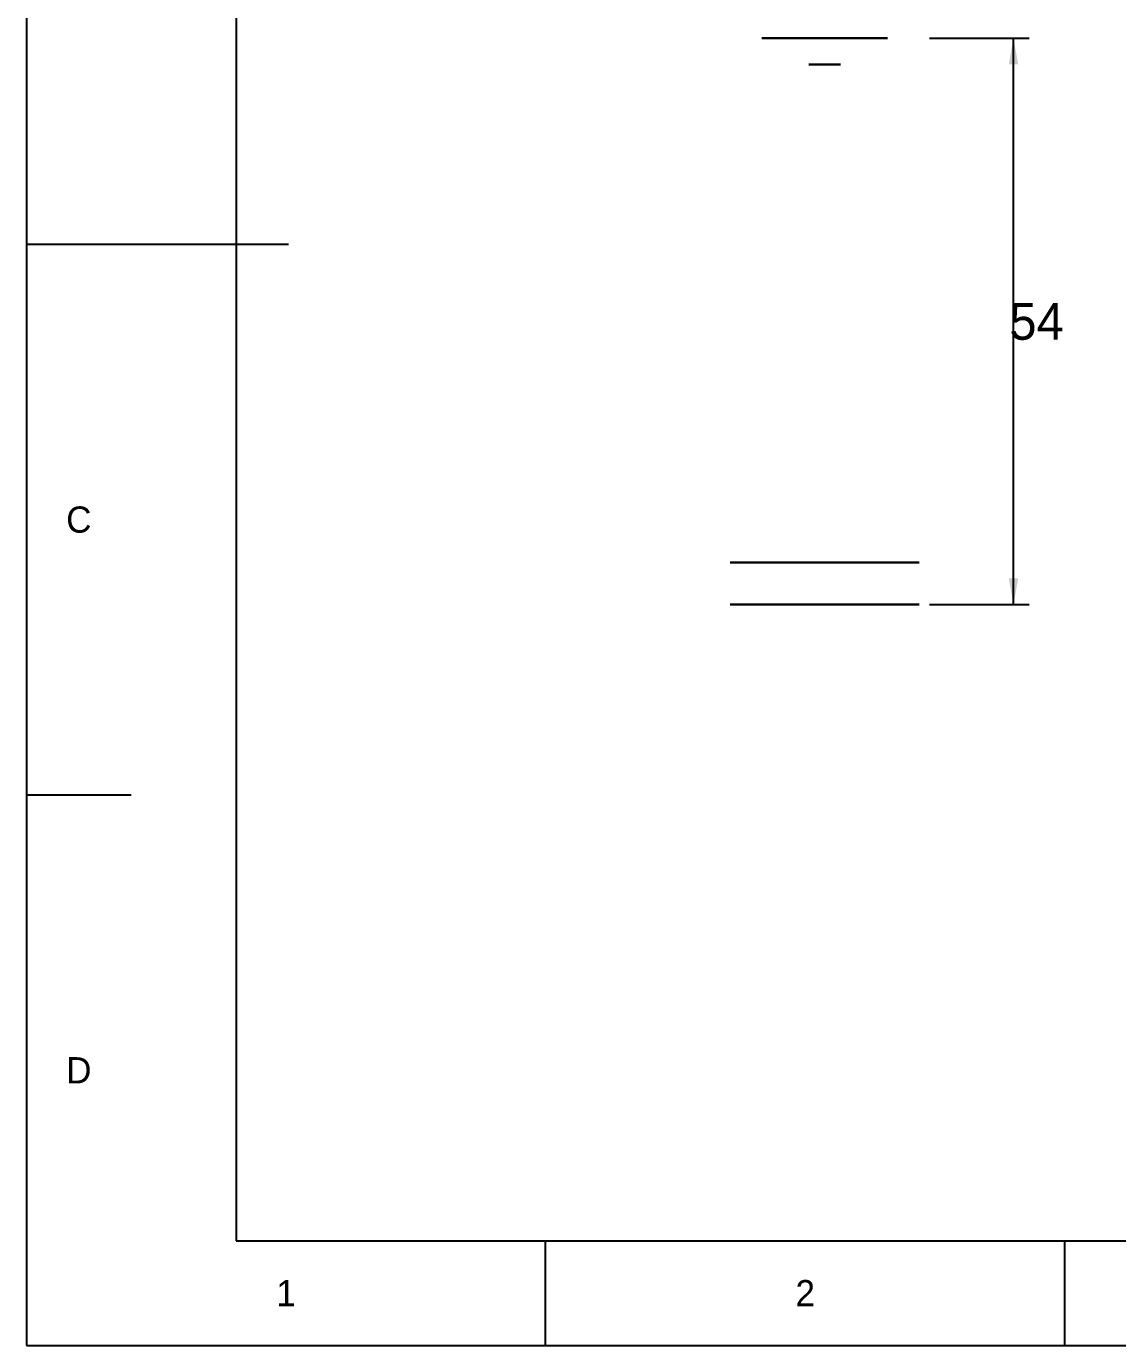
# Model space of a CAD drawing. Extents: x 0 to 297, y 0 to 210.
# Drawn here: x 0 to 104, y 0 to 125.8 of the extents above; entities that cross this region are included whole.
import ezdxf
from ezdxf.enums import TextEntityAlignment as Align

# ---------------------------------------------------------------- set-up
doc = ezdxf.new("R2010")
doc.units = 0
for name, color, linetype in [('COTAS', 7, 'CONTINUOUS'), ('FINA', 7, 'CONTINUOUS'), ('NORMA', 7, 'CONTINUOUS'), ('TEXTO', 7, 'CONTINUOUS'), ('VISIBLE', 7, 'CONTINUOUS')]:
    doc.layers.add(name, color=color, linetype=linetype)

msp = doc.modelspace()

# ---------------------------------------------------------------- linework, layer by layer
at = {"layer": 'COTAS'}
for p, q in [((86.1048, 124.6431), (95.6048, 124.6431)), ((94.1048, 70.6431), (94.1048, 124.6431)), ((86.1048, 70.6431), (95.6048, 70.6431))]:
    msp.add_line(p, q, dxfattribs=at)
for points in [[(94.1048, 124.6431), (94.5548, 122.1431), (93.6548, 122.1431)], [(94.1048, 70.6431), (94.5548, 73.1431), (93.6548, 73.1431)]]:
    msp.add_solid(points, dxfattribs=at)
at = {"layer": 'FINA'}
for p, q in [((0, 210), (0, 0)), ((0, 105), (10, 105)), ((0, 52.5), (10, 52.5)), ((49.5, 0), (49.5, 10)), ((99, 0), (99, 10)), ((0, 0), (297, 0))]:
    msp.add_line(p, q, dxfattribs=at)
at = {"layer": 'NORMA'}
for p, q in [((20, 200), (20, 10)), ((0, 105), (25, 105)), ((20, 10), (287, 10))]:
    msp.add_line(p, q, dxfattribs=at)
at = {"layer": 'VISIBLE'}
for p, q in [((70.1048, 124.6431), (70.1269, 124.6431)), ((70.1341, 124.6431), (70.1048, 124.6431)), ((70.1269, 124.6431), (70.1561, 124.6431)), ((70.1561, 124.6431), (70.1341, 124.6431)), ((70.1561, 124.6431), (70.222, 124.6431)), ((70.2434, 124.6431), (70.1561, 124.6431)), ((70.222, 124.6431), (70.3093, 124.6431)), ((70.3093, 124.6431), (70.2434, 124.6431)), ((70.3093, 124.6431), (70.4178, 124.6431)), ((70.4178, 124.6431), (70.3093, 124.6431)), ((70.4178, 124.6431), (70.5615, 124.6431)), ((70.5615, 124.6431), (70.4178, 124.6431)), ((70.5615, 124.6431), (70.7109, 124.6431)), ((70.9087, 124.6431), (70.5615, 124.6431)), ((70.7109, 124.6431), (70.9087, 124.6431)), ((70.9087, 124.6431), (71.0963, 124.6431)), ((71.3447, 124.6431), (70.9087, 124.6431)), ((71.0963, 124.6431), (71.3447, 124.6431)), ((71.3447, 124.6431), (71.5674, 124.6431)), ((71.8622, 124.6431), (71.3447, 124.6431)), ((71.5674, 124.6431), (71.8622, 124.6431)), ((71.8622, 124.6431), (72.1161, 124.6431)), ((72.4522, 124.6431), (71.8622, 124.6431)), ((72.1161, 124.6431), (72.4522, 124.6431)), ((72.4522, 124.6431), (72.7331, 124.6431)), ((73.1048, 124.6431), (72.4522, 124.6431)), ((72.7331, 124.6431), (73.1048, 124.6431)), ((73.1048, 124.6431), (73.4077, 124.6431)), ((73.8087, 124.6431), (73.1048, 124.6431)), ((73.4077, 124.6431), (73.8087, 124.6431)), ((73.8087, 124.6431), (74.1285, 124.6431)), ((74.5519, 124.6431), (73.8087, 124.6431)), ((74.1285, 124.6431), (74.5519, 124.6431)), ((74.5519, 124.6431), (74.8832, 124.6431)), ((75.3217, 124.6431), (74.5519, 124.6431)), ((74.6048, 124.6431), (74.6176, 124.6431)), ((74.6176, 124.6431), (74.6048, 124.6431)), ((74.6171, 124.6431), (74.6048, 124.6431)), ((74.6048, 124.6431), (74.6053, 124.6431)), ((74.6053, 124.6431), (74.6176, 124.6431)), ((74.6176, 124.6431), (74.6171, 124.6431)), ((74.6176, 124.6431), (74.6559, 124.6431)), ((74.6559, 124.6431), (74.6176, 124.6431)), ((74.6544, 124.6431), (74.6176, 124.6431)), ((74.6176, 124.6431), (74.6192, 124.6431)), ((74.6192, 124.6431), (74.6559, 124.6431)), ((74.6559, 124.6431), (74.6544, 124.6431)), ((74.6559, 124.6431), (74.719, 124.6431)), ((74.719, 124.6431), (74.6559, 124.6431)), ((74.7164, 124.6431), (74.6559, 124.6431)), ((74.6559, 124.6431), (74.6585, 124.6431)), ((74.6585, 124.6431), (74.719, 124.6431)), ((74.719, 124.6431), (74.7164, 124.6431)), ((74.719, 124.6431), (74.8058, 124.6431)), ((74.8058, 124.6431), (74.719, 124.6431)), ((74.8022, 124.6431), (74.719, 124.6431)), ((74.719, 124.6431), (74.7225, 124.6431)), ((74.7225, 124.6431), (74.8058, 124.6431)), ((74.8058, 124.6431), (74.8022, 124.6431)), ((74.8058, 124.6431), (74.9148, 124.6431)), ((74.9148, 124.6431), (74.8058, 124.6431)), ((74.9103, 124.6431), (74.8058, 124.6431)), ((74.8058, 124.6431), (74.8102, 124.6431)), ((74.8102, 124.6431), (74.9148, 124.6431)), ((74.8832, 124.6431), (75.3217, 124.6431)), ((74.9148, 124.6431), (74.9103, 124.6431)), ((74.9148, 124.6431), (75.0442, 124.6431)), ((75.0442, 124.6431), (74.9148, 124.6431)), ((75.0389, 124.6431), (74.9148, 124.6431)), ((74.9148, 124.6431), (74.9201, 124.6431)), ((74.9201, 124.6431), (75.0442, 124.6431)), ((75.0442, 124.6431), (75.0389, 124.6431)), ((75.0442, 124.6431), (75.1917, 124.6431)), ((75.1917, 124.6431), (75.0442, 124.6431)), ((75.1856, 124.6431), (75.0442, 124.6431)), ((75.0442, 124.6431), (75.0502, 124.6431)), ((75.0502, 124.6431), (75.1917, 124.6431)), ((75.1917, 124.6431), (75.1856, 124.6431)), ((75.1917, 124.6431), (75.3548, 124.6431)), ((75.3548, 124.6431), (75.1917, 124.6431)), ((75.3482, 124.6431), (75.1917, 124.6431)), ((75.1917, 124.6431), (75.1983, 124.6431)), ((75.1983, 124.6431), (75.3548, 124.6431)), ((75.3217, 124.6431), (75.6587, 124.6431)), ((76.1048, 124.6431), (75.3217, 124.6431)), ((75.3548, 124.6431), (75.3482, 124.6431)), ((75.3548, 124.6431), (75.5308, 124.6431)), ((75.5308, 124.6431), (75.3548, 124.6431)), ((75.5236, 124.6431), (75.3548, 124.6431)), ((75.3548, 124.6431), (75.362, 124.6431)), ((75.362, 124.6431), (75.5308, 124.6431)), ((75.5308, 124.6431), (75.5236, 124.6431)), ((75.5308, 124.6431), (75.7166, 124.6431)), ((75.7166, 124.6431), (75.5308, 124.6431)), ((75.709, 124.6431), (75.5308, 124.6431)), ((75.5308, 124.6431), (75.5384, 124.6431)), ((75.5384, 124.6431), (75.7166, 124.6431)), ((75.6587, 124.6431), (76.1048, 124.6431)), ((75.7166, 124.6431), (75.709, 124.6431)), ((75.7166, 124.6431), (75.909, 124.6431)), ((75.909, 124.6431), (75.7166, 124.6431)), ((75.9012, 124.6431), (75.7166, 124.6431)), ((75.7166, 124.6431), (75.7244, 124.6431)), ((75.7244, 124.6431), (75.909, 124.6431)), ((75.909, 124.6431), (75.9012, 124.6431)), ((76.1048, 124.6431), (75.9056, 124.6431)), ((75.909, 124.6431), (76.1048, 124.6431)), ((76.1048, 124.6431), (75.909, 124.6431)), ((76.0968, 124.6431), (75.909, 124.6431)), ((75.909, 124.6431), (75.917, 124.6431)), ((75.917, 124.6431), (76.1048, 124.6431)), ((76.1048, 124.6431), (76.0968, 124.6431)), ((76.888, 124.6431), (76.1048, 124.6431)), ((76.1048, 124.6431), (76.4419, 124.6431)), ((76.3006, 124.6431), (76.1048, 124.6431)), ((76.1048, 124.6431), (76.3006, 124.6431)), ((76.1048, 124.6431), (76.1128, 124.6431)), ((76.2926, 124.6431), (76.1048, 124.6431)), ((76.1128, 124.6431), (76.3006, 124.6431)), ((76.3006, 124.6431), (76.2926, 124.6431)), ((76.493, 124.6431), (76.3006, 124.6431)), ((76.3006, 124.6431), (76.493, 124.6431)), ((76.3006, 124.6431), (76.3085, 124.6431)), ((76.4852, 124.6431), (76.3006, 124.6431)), ((76.3085, 124.6431), (76.493, 124.6431)), ((76.4419, 124.6431), (76.888, 124.6431)), ((76.493, 124.6431), (76.4852, 124.6431)), ((76.6788, 124.6431), (76.493, 124.6431)), ((76.493, 124.6431), (76.6788, 124.6431)), ((76.493, 124.6431), (76.5006, 124.6431)), ((76.6713, 124.6431), (76.493, 124.6431)), ((76.5006, 124.6431), (76.6788, 124.6431)), ((76.6788, 124.6431), (76.6713, 124.6431)), ((76.8548, 124.6431), (76.6788, 124.6431)), ((76.6788, 124.6431), (76.8548, 124.6431)), ((76.6788, 124.6431), (76.686, 124.6431)), ((76.8476, 124.6431), (76.6788, 124.6431)), ((76.686, 124.6431), (76.8548, 124.6431)), ((76.8548, 124.6431), (76.8476, 124.6431)), ((77.018, 124.6431), (76.8548, 124.6431)), ((76.8548, 124.6431), (77.018, 124.6431)), ((76.8548, 124.6431), (76.8615, 124.6431)), ((77.0113, 124.6431), (76.8548, 124.6431)), ((76.8615, 124.6431), (77.018, 124.6431)), ((77.6577, 124.6431), (76.888, 124.6431)), ((76.888, 124.6431), (77.2192, 124.6431)), ((77.018, 124.6431), (77.0113, 124.6431)), ((77.1655, 124.6431), (77.018, 124.6431)), ((77.018, 124.6431), (77.1655, 124.6431)), ((77.018, 124.6431), (77.024, 124.6431)), ((77.1595, 124.6431), (77.018, 124.6431)), ((77.024, 124.6431), (77.1655, 124.6431)), ((77.1655, 124.6431), (77.1595, 124.6431)), ((77.2948, 124.6431), (77.1655, 124.6431)), ((77.1655, 124.6431), (77.2948, 124.6431)), ((77.1655, 124.6431), (77.1708, 124.6431)), ((77.2896, 124.6431), (77.1655, 124.6431)), ((77.1708, 124.6431), (77.2948, 124.6431)), ((77.2192, 124.6431), (77.6577, 124.6431)), ((77.2948, 124.6431), (77.2896, 124.6431)), ((77.4039, 124.6431), (77.2948, 124.6431)), ((77.2948, 124.6431), (77.4039, 124.6431)), ((77.2948, 124.6431), (77.2993, 124.6431)), ((77.3994, 124.6431), (77.2948, 124.6431)), ((77.2993, 124.6431), (77.4039, 124.6431)), ((77.4039, 124.6431), (77.3994, 124.6431)), ((77.4906, 124.6431), (77.4039, 124.6431)), ((77.4039, 124.6431), (77.4906, 124.6431)), ((77.4039, 124.6431), (77.4074, 124.6431)), ((77.4871, 124.6431), (77.4039, 124.6431)), ((77.4074, 124.6431), (77.4906, 124.6431)), ((77.4906, 124.6431), (77.4871, 124.6431)), ((77.5537, 124.6431), (77.4906, 124.6431)), ((77.4906, 124.6431), (77.5537, 124.6431)), ((77.4906, 124.6431), (77.4932, 124.6431)), ((77.5511, 124.6431), (77.4906, 124.6431)), ((77.4932, 124.6431), (77.5537, 124.6431)), ((77.5537, 124.6431), (77.5511, 124.6431)), ((77.592, 124.6431), (77.5537, 124.6431)), ((77.5537, 124.6431), (77.592, 124.6431)), ((77.5537, 124.6431), (77.5553, 124.6431)), ((77.5904, 124.6431), (77.5537, 124.6431)), ((77.5553, 124.6431), (77.592, 124.6431)), ((77.592, 124.6431), (77.5904, 124.6431)), ((77.6048, 124.6431), (77.592, 124.6431)), ((77.592, 124.6431), (77.6048, 124.6431)), ((77.592, 124.6431), (77.5925, 124.6431)), ((77.6043, 124.6431), (77.592, 124.6431)), ((77.5925, 124.6431), (77.6048, 124.6431)), ((77.6048, 124.6431), (77.6043, 124.6431)), ((78.4009, 124.6431), (77.6577, 124.6431)), ((77.6577, 124.6431), (77.9776, 124.6431)), ((77.9776, 124.6431), (78.4009, 124.6431)), ((79.1048, 124.6431), (78.4009, 124.6431)), ((78.4009, 124.6431), (78.7038, 124.6431)), ((78.7038, 124.6431), (79.1048, 124.6431)), ((79.7574, 124.6431), (79.1048, 124.6431)), ((79.1048, 124.6431), (79.3856, 124.6431)), ((79.3856, 124.6431), (79.7574, 124.6431)), ((80.3475, 124.6431), (79.7574, 124.6431)), ((79.7574, 124.6431), (80.0113, 124.6431)), ((80.0113, 124.6431), (80.3475, 124.6431)), ((80.8649, 124.6431), (80.3475, 124.6431)), ((80.3475, 124.6431), (80.5702, 124.6431)), ((80.5702, 124.6431), (80.8649, 124.6431)), ((81.301, 124.6431), (80.8649, 124.6431)), ((80.8649, 124.6431), (81.0526, 124.6431)), ((81.0526, 124.6431), (81.301, 124.6431)), ((81.6481, 124.6431), (81.301, 124.6431)), ((81.301, 124.6431), (81.4504, 124.6431)), ((81.4504, 124.6431), (81.6481, 124.6431)), ((81.9004, 124.6431), (81.6481, 124.6431)), ((81.6481, 124.6431), (81.7567, 124.6431)), ((81.7567, 124.6431), (81.9004, 124.6431)), ((81.9876, 124.6431), (81.9004, 124.6431)), ((81.9004, 124.6431), (81.9663, 124.6431)), ((81.9663, 124.6431), (82.0535, 124.6431)), ((82.0535, 124.6431), (81.9876, 124.6431)), ((82.0827, 124.6431), (82.0535, 124.6431)), ((82.0535, 124.6431), (82.0756, 124.6431)), ((82.0756, 124.6431), (82.1048, 124.6431)), ((82.1048, 124.6431), (82.0827, 124.6431)), ((74.6048, 122.1431), (74.6176, 122.1431)), ((74.6176, 122.1431), (74.6048, 122.1431)), ((74.6176, 122.1431), (74.6559, 122.1431)), ((74.6559, 122.1431), (74.6176, 122.1431)), ((74.6559, 122.1431), (74.719, 122.1431)), ((74.719, 122.1431), (74.6559, 122.1431)), ((74.719, 122.1431), (74.8058, 122.1431)), ((74.8058, 122.1431), (74.719, 122.1431)), ((74.8058, 122.1431), (74.9148, 122.1431)), ((74.9148, 122.1431), (74.8058, 122.1431)), ((74.9148, 122.1431), (75.0442, 122.1431)), ((75.0442, 122.1431), (74.9148, 122.1431)), ((75.0442, 122.1431), (75.1917, 122.1431)), ((75.1917, 122.1431), (75.0442, 122.1431)), ((75.1917, 122.1431), (75.3548, 122.1431)), ((75.3548, 122.1431), (75.1917, 122.1431)), ((75.3548, 122.1431), (75.5308, 122.1431)), ((75.5308, 122.1431), (75.3548, 122.1431)), ((75.5308, 122.1431), (75.7166, 122.1431)), ((75.7166, 122.1431), (75.5308, 122.1431)), ((75.7166, 122.1431), (75.909, 122.1431)), ((75.909, 122.1431), (75.7166, 122.1431)), ((75.909, 122.1431), (76.1048, 122.1431)), ((76.1048, 122.1431), (75.909, 122.1431)), ((76.3006, 122.1431), (76.1048, 122.1431)), ((76.1048, 122.1431), (76.3006, 122.1431)), ((76.493, 122.1431), (76.3006, 122.1431)), ((76.3006, 122.1431), (76.493, 122.1431)), ((76.6788, 122.1431), (76.493, 122.1431)), ((76.493, 122.1431), (76.6788, 122.1431)), ((76.8548, 122.1431), (76.6788, 122.1431)), ((76.6788, 122.1431), (76.8548, 122.1431)), ((77.018, 122.1431), (76.8548, 122.1431)), ((76.8548, 122.1431), (77.018, 122.1431)), ((77.1655, 122.1431), (77.018, 122.1431)), ((77.018, 122.1431), (77.1655, 122.1431)), ((77.2948, 122.1431), (77.1655, 122.1431)), ((77.1655, 122.1431), (77.2948, 122.1431)), ((77.4039, 122.1431), (77.2948, 122.1431)), ((77.2948, 122.1431), (77.4039, 122.1431)), ((77.4906, 122.1431), (77.4039, 122.1431)), ((77.4039, 122.1431), (77.4906, 122.1431)), ((77.5537, 122.1431), (77.4906, 122.1431)), ((77.4906, 122.1431), (77.5537, 122.1431)), ((77.592, 122.1431), (77.5537, 122.1431)), ((77.5537, 122.1431), (77.592, 122.1431)), ((77.6048, 122.1431), (77.592, 122.1431)), ((77.592, 122.1431), (77.6048, 122.1431)), ((67.1048, 74.6431), (67.1097, 74.6431)), ((67.1219, 74.6431), (67.1048, 74.6431)), ((67.1097, 74.6431), (67.1647, 74.6431)), ((67.1769, 74.6431), (67.1219, 74.6431)), ((67.1647, 74.6431), (67.1818, 74.6431)), ((67.1818, 74.6431), (67.1769, 74.6431)), ((67.1818, 74.6431), (67.1964, 74.6431)), ((67.2328, 74.6431), (67.1818, 74.6431)), ((67.1964, 74.6431), (67.3605, 74.6431)), ((67.3605, 74.6431), (67.2328, 74.6431)), ((67.3605, 74.6431), (67.4115, 74.6431)), ((67.3968, 74.6431), (67.3605, 74.6431)), ((67.4115, 74.6431), (67.3968, 74.6431)), ((67.4115, 74.6431), (67.4356, 74.6431)), ((67.7658, 74.6431), (67.4115, 74.6431)), ((67.4356, 74.6431), (67.7059, 74.6431)), ((67.7059, 74.6431), (67.7899, 74.6431)), ((67.7899, 74.6431), (67.7658, 74.6431)), ((67.7899, 74.6431), (67.8231, 74.6431)), ((68.2774, 74.6431), (67.7899, 74.6431)), ((67.8231, 74.6431), (68.195, 74.6431)), ((68.195, 74.6431), (68.3106, 74.6431)), ((68.3106, 74.6431), (68.2774, 74.6431)), ((68.3106, 74.6431), (68.3523, 74.6431)), ((68.923, 74.6431), (68.3106, 74.6431)), ((68.3523, 74.6431), (68.8195, 74.6431)), ((68.8195, 74.6431), (68.9646, 74.6431)), ((68.9646, 74.6431), (68.923, 74.6431)), ((68.9646, 74.6431), (69.0141, 74.6431)), ((69.6914, 74.6431), (68.9646, 74.6431)), ((69.0141, 74.6431), (69.5686, 74.6431)), ((69.5686, 74.6431), (69.7409, 74.6431)), ((69.7409, 74.6431), (69.6914, 74.6431)), ((69.7409, 74.6431), (69.7973, 74.6431)), ((69.7973, 74.6431), (69.7409, 74.6431)), ((70.626, 74.6431), (69.7973, 74.6431)), ((69.7973, 74.6431), (70.4295, 74.6431)), ((70.1269, 74.6431), (70.1048, 74.6431)), ((70.1048, 74.6431), (70.1086, 74.6431)), ((70.1341, 74.6431), (70.1048, 74.6431)), ((70.1086, 74.6431), (70.1341, 74.6431)), ((70.1523, 74.6431), (70.1269, 74.6431)), ((70.1269, 74.6431), (70.1561, 74.6431)), ((70.1341, 74.6431), (70.1561, 74.6431)), ((70.1561, 74.6431), (70.1523, 74.6431)), ((70.222, 74.6431), (70.1561, 74.6431)), ((70.1561, 74.6431), (70.1675, 74.6431)), ((70.2434, 74.6431), (70.1561, 74.6431)), ((70.1675, 74.6431), (70.2434, 74.6431)), ((70.2979, 74.6431), (70.222, 74.6431)), ((70.222, 74.6431), (70.3093, 74.6431)), ((70.2434, 74.6431), (70.3093, 74.6431)), ((70.3093, 74.6431), (70.2979, 74.6431)), ((70.4178, 74.6431), (70.3093, 74.6431)), ((70.3093, 74.6431), (70.3279, 74.6431)), ((70.4178, 74.6431), (70.3093, 74.6431)), ((70.3279, 74.6431), (70.4178, 74.6431)), ((70.5429, 74.6431), (70.4178, 74.6431)), ((70.4178, 74.6431), (70.5615, 74.6431)), ((70.4178, 74.6431), (70.5615, 74.6431)), ((70.4295, 74.6431), (70.626, 74.6431)), ((70.5615, 74.6431), (70.5429, 74.6431)), ((70.7109, 74.6431), (70.5615, 74.6431)), ((70.5615, 74.6431), (70.5873, 74.6431)), ((70.9087, 74.6431), (70.5615, 74.6431)), ((70.5873, 74.6431), (70.9087, 74.6431)), ((71.6048, 74.6431), (70.626, 74.6431)), ((70.626, 74.6431), (70.6883, 74.6431)), ((70.6883, 74.6431), (71.3876, 74.6431)), ((70.883, 74.6431), (70.7109, 74.6431)), ((70.7109, 74.6431), (70.9087, 74.6431)), ((70.9087, 74.6431), (70.883, 74.6431)), ((71.0963, 74.6431), (70.9087, 74.6431)), ((70.9087, 74.6431), (70.941, 74.6431)), ((71.3447, 74.6431), (70.9087, 74.6431)), ((70.941, 74.6431), (71.3447, 74.6431)), ((71.3124, 74.6431), (71.0963, 74.6431)), ((71.0963, 74.6431), (71.3447, 74.6431)), ((71.3447, 74.6431), (71.3124, 74.6431)), ((71.5674, 74.6431), (71.3447, 74.6431)), ((71.3447, 74.6431), (71.383, 74.6431)), ((71.8622, 74.6431), (71.3447, 74.6431)), ((71.383, 74.6431), (71.8622, 74.6431)), ((71.3876, 74.6431), (71.6048, 74.6431)), ((71.8238, 74.6431), (71.5674, 74.6431)), ((71.5674, 74.6431), (71.8622, 74.6431)), ((72.6607, 74.6431), (71.6048, 74.6431)), ((71.6048, 74.6431), (71.6721, 74.6431)), ((71.6721, 74.6431), (72.4263, 74.6431)), ((71.8622, 74.6431), (71.8238, 74.6431)), ((72.1161, 74.6431), (71.8622, 74.6431)), ((71.8622, 74.6431), (71.9059, 74.6431)), ((72.4522, 74.6431), (71.8622, 74.6431)), ((71.9059, 74.6431), (72.4522, 74.6431)), ((72.4085, 74.6431), (72.1161, 74.6431)), ((72.1161, 74.6431), (72.4522, 74.6431)), ((72.4522, 74.6431), (72.4085, 74.6431)), ((72.4263, 74.6431), (72.6607, 74.6431)), ((72.7331, 74.6431), (72.4522, 74.6431)), ((72.4522, 74.6431), (72.5006, 74.6431)), ((73.1048, 74.6431), (72.4522, 74.6431)), ((72.5006, 74.6431), (73.1048, 74.6431)), ((73.7754, 74.6431), (72.6607, 74.6431)), ((72.6607, 74.6431), (72.7317, 74.6431)), ((72.7317, 74.6431), (73.528, 74.6431)), ((73.0565, 74.6431), (72.7331, 74.6431)), ((72.7331, 74.6431), (73.1048, 74.6431)), ((73.1048, 74.6431), (73.0565, 74.6431)), ((73.4077, 74.6431), (73.1048, 74.6431)), ((73.1048, 74.6431), (73.157, 74.6431)), ((73.8087, 74.6431), (73.1048, 74.6431)), ((73.157, 74.6431), (73.8087, 74.6431)), ((73.7566, 74.6431), (73.4077, 74.6431)), ((73.4077, 74.6431), (73.8087, 74.6431)), ((73.528, 74.6431), (73.7754, 74.6431)), ((73.8087, 74.6431), (73.7566, 74.6431)), ((74.9301, 74.6431), (73.7754, 74.6431)), ((73.7754, 74.6431), (73.849, 74.6431)), ((74.1285, 74.6431), (73.8087, 74.6431)), ((73.8087, 74.6431), (73.8638, 74.6431)), ((74.5519, 74.6431), (73.8087, 74.6431)), ((73.849, 74.6431), (74.6738, 74.6431)), ((73.8638, 74.6431), (74.5519, 74.6431)), ((74.4969, 74.6431), (74.1285, 74.6431)), ((74.1285, 74.6431), (74.5519, 74.6431)), ((74.5519, 74.6431), (74.4969, 74.6431)), ((74.8832, 74.6431), (74.5519, 74.6431)), ((74.5519, 74.6431), (74.6089, 74.6431)), ((75.3217, 74.6431), (74.5519, 74.6431)), ((74.6089, 74.6431), (75.3217, 74.6431)), ((74.6738, 74.6431), (74.9301, 74.6431)), ((75.2646, 74.6431), (74.8832, 74.6431)), ((74.8832, 74.6431), (75.3217, 74.6431)), ((76.1048, 74.6431), (74.9301, 74.6431)), ((74.9301, 74.6431), (75.0049, 74.6431)), ((75.0049, 74.6431), (75.8441, 74.6431)), ((75.3217, 74.6431), (75.2646, 74.6431)), ((75.6587, 74.6431), (75.3217, 74.6431)), ((75.3217, 74.6431), (75.3797, 74.6431)), ((76.1048, 74.6431), (75.3217, 74.6431)), ((75.3797, 74.6431), (76.1048, 74.6431)), ((76.0468, 74.6431), (75.6587, 74.6431)), ((75.6587, 74.6431), (76.1048, 74.6431)), ((75.8441, 74.6431), (76.1048, 74.6431)), ((76.1048, 74.6431), (76.0468, 74.6431)), ((76.1048, 74.6431), (76.1628, 74.6431)), ((77.2796, 74.6431), (76.1048, 74.6431)), ((76.888, 74.6431), (76.1048, 74.6431)), ((76.1048, 74.6431), (76.1797, 74.6431)), ((76.4419, 74.6431), (76.1048, 74.6431)), ((76.1628, 74.6431), (76.888, 74.6431)), ((76.1797, 74.6431), (77.0188, 74.6431)), ((76.83, 74.6431), (76.4419, 74.6431)), ((76.4419, 74.6431), (76.888, 74.6431)), ((76.888, 74.6431), (76.83, 74.6431)), ((76.888, 74.6431), (76.945, 74.6431)), ((77.6577, 74.6431), (76.888, 74.6431)), ((77.2192, 74.6431), (76.888, 74.6431)), ((76.945, 74.6431), (77.6577, 74.6431)), ((77.0188, 74.6431), (77.2796, 74.6431)), ((77.6007, 74.6431), (77.2192, 74.6431)), ((77.2192, 74.6431), (77.6577, 74.6431)), ((78.4342, 74.6431), (77.2796, 74.6431)), ((77.2796, 74.6431), (77.3531, 74.6431)), ((77.3531, 74.6431), (78.178, 74.6431)), ((77.6577, 74.6431), (77.6007, 74.6431)), ((77.6577, 74.6431), (77.7128, 74.6431)), ((78.4009, 74.6431), (77.6577, 74.6431)), ((77.9776, 74.6431), (77.6577, 74.6431)), ((77.7128, 74.6431), (78.4009, 74.6431)), ((78.3459, 74.6431), (77.9776, 74.6431)), ((77.9776, 74.6431), (78.4009, 74.6431)), ((78.178, 74.6431), (78.4342, 74.6431)), ((78.4009, 74.6431), (78.3459, 74.6431)), ((78.4009, 74.6431), (78.4531, 74.6431)), ((79.1048, 74.6431), (78.4009, 74.6431)), ((78.7038, 74.6431), (78.4009, 74.6431)), ((79.549, 74.6431), (78.4342, 74.6431)), ((78.4342, 74.6431), (78.5052, 74.6431)), ((78.4531, 74.6431), (79.1048, 74.6431)), ((78.5052, 74.6431), (79.3016, 74.6431)), ((79.0527, 74.6431), (78.7038, 74.6431)), ((78.7038, 74.6431), (79.1048, 74.6431)), ((79.1048, 74.6431), (79.0527, 74.6431)), ((79.1048, 74.6431), (79.1532, 74.6431)), ((79.7574, 74.6431), (79.1048, 74.6431)), ((79.3856, 74.6431), (79.1048, 74.6431)), ((79.1532, 74.6431), (79.7574, 74.6431)), ((79.3016, 74.6431), (79.549, 74.6431)), ((79.709, 74.6431), (79.3856, 74.6431)), ((79.3856, 74.6431), (79.7574, 74.6431)), ((80.6048, 74.6431), (79.549, 74.6431)), ((79.549, 74.6431), (79.6162, 74.6431)), ((79.6162, 74.6431), (80.3705, 74.6431)), ((79.7574, 74.6431), (79.709, 74.6431)), ((79.7574, 74.6431), (79.8011, 74.6431)), ((80.3475, 74.6431), (79.7574, 74.6431)), ((80.0113, 74.6431), (79.7574, 74.6431)), ((79.8011, 74.6431), (80.3475, 74.6431)), ((80.3037, 74.6431), (80.0113, 74.6431)), ((80.0113, 74.6431), (80.3475, 74.6431)), ((80.3475, 74.6431), (80.3037, 74.6431)), ((80.3475, 74.6431), (80.3858, 74.6431)), ((80.8649, 74.6431), (80.3475, 74.6431)), ((80.5702, 74.6431), (80.3475, 74.6431)), ((80.3705, 74.6431), (80.6048, 74.6431)), ((80.3858, 74.6431), (80.8649, 74.6431)), ((80.8266, 74.6431), (80.5702, 74.6431)), ((80.5702, 74.6431), (80.8649, 74.6431)), ((81.5837, 74.6431), (80.6048, 74.6431)), ((80.6048, 74.6431), (80.6672, 74.6431)), ((80.6672, 74.6431), (81.3664, 74.6431)), ((80.8649, 74.6431), (80.8266, 74.6431)), ((80.8649, 74.6431), (80.8972, 74.6431)), ((81.301, 74.6431), (80.8649, 74.6431)), ((81.0526, 74.6431), (80.8649, 74.6431)), ((80.8972, 74.6431), (81.301, 74.6431)), ((81.2687, 74.6431), (81.0526, 74.6431)), ((81.0526, 74.6431), (81.301, 74.6431)), ((81.301, 74.6431), (81.2687, 74.6431)), ((81.301, 74.6431), (81.3267, 74.6431)), ((81.6481, 74.6431), (81.301, 74.6431)), ((81.4504, 74.6431), (81.301, 74.6431)), ((81.3267, 74.6431), (81.6481, 74.6431)), ((81.3664, 74.6431), (81.5837, 74.6431)), ((81.6224, 74.6431), (81.4504, 74.6431)), ((81.4504, 74.6431), (81.6481, 74.6431)), ((82.4688, 74.6431), (81.5837, 74.6431)), ((81.5837, 74.6431), (81.6401, 74.6431)), ((81.6481, 74.6431), (81.6224, 74.6431)), ((81.6401, 74.6431), (82.2724, 74.6431)), ((81.6481, 74.6431), (81.6668, 74.6431)), ((81.9004, 74.6431), (81.6481, 74.6431)), ((81.7567, 74.6431), (81.6481, 74.6431)), ((81.6668, 74.6431), (81.9004, 74.6431)), ((81.8817, 74.6431), (81.7567, 74.6431)), ((81.7567, 74.6431), (81.9004, 74.6431)), ((81.9004, 74.6431), (81.8817, 74.6431)), ((81.9004, 74.6431), (81.9117, 74.6431)), ((81.9876, 74.6431), (81.9004, 74.6431)), ((81.9663, 74.6431), (81.9004, 74.6431)), ((81.9117, 74.6431), (81.9876, 74.6431)), ((82.0421, 74.6431), (81.9663, 74.6431)), ((81.9663, 74.6431), (82.0535, 74.6431)), ((81.9876, 74.6431), (82.0535, 74.6431)), ((82.0535, 74.6431), (82.0421, 74.6431)), ((82.0535, 74.6431), (82.0573, 74.6431)), ((82.0827, 74.6431), (82.0535, 74.6431)), ((82.0756, 74.6431), (82.0535, 74.6431)), ((82.0573, 74.6431), (82.0827, 74.6431)), ((82.101, 74.6431), (82.0756, 74.6431)), ((82.0756, 74.6431), (82.1048, 74.6431)), ((82.0827, 74.6431), (82.1048, 74.6431)), ((82.1048, 74.6431), (82.101, 74.6431)), ((82.2724, 74.6431), (82.4688, 74.6431)), ((83.1955, 74.6431), (82.4688, 74.6431)), ((82.4688, 74.6431), (82.5182, 74.6431)), ((82.5182, 74.6431), (83.0727, 74.6431)), ((83.0727, 74.6431), (83.245, 74.6431)), ((83.245, 74.6431), (83.1955, 74.6431)), ((83.8574, 74.6431), (83.245, 74.6431)), ((83.245, 74.6431), (83.2867, 74.6431)), ((83.2867, 74.6431), (83.7539, 74.6431)), ((83.7539, 74.6431), (83.899, 74.6431)), ((83.899, 74.6431), (83.8574, 74.6431)), ((84.3866, 74.6431), (83.899, 74.6431)), ((83.899, 74.6431), (83.9322, 74.6431)), ((83.9322, 74.6431), (84.3042, 74.6431)), ((84.3042, 74.6431), (84.4197, 74.6431)), ((84.4197, 74.6431), (84.3866, 74.6431)), ((84.774, 74.6431), (84.4197, 74.6431)), ((84.4197, 74.6431), (84.4438, 74.6431)), ((84.4438, 74.6431), (84.7142, 74.6431)), ((84.7142, 74.6431), (84.7981, 74.6431)), ((84.7981, 74.6431), (84.774, 74.6431)), ((85.0132, 74.6431), (84.7981, 74.6431)), ((84.7981, 74.6431), (84.8128, 74.6431)), ((84.8128, 74.6431), (84.9769, 74.6431)), ((84.9769, 74.6431), (85.0278, 74.6431)), ((85.0278, 74.6431), (85.0132, 74.6431)), ((85.0449, 74.6431), (85.0278, 74.6431)), ((85.0278, 74.6431), (85.0327, 74.6431)), ((85.0327, 74.6431), (85.0877, 74.6431)), ((85.0999, 74.6431), (85.0449, 74.6431)), ((85.0877, 74.6431), (85.1048, 74.6431)), ((85.1048, 74.6431), (85.0999, 74.6431)), ((67.1097, 70.6431), (67.1048, 70.6431)), ((67.1048, 70.6431), (67.1219, 70.6431)), ((67.1647, 70.6431), (67.1097, 70.6431)), ((67.1219, 70.6431), (67.1769, 70.6431)), ((67.1818, 70.6431), (67.1647, 70.6431)), ((67.1769, 70.6431), (67.1818, 70.6431)), ((67.1964, 70.6431), (67.1818, 70.6431)), ((67.1818, 70.6431), (67.2328, 70.6431)), ((67.3605, 70.6431), (67.1964, 70.6431)), ((67.2328, 70.6431), (67.3605, 70.6431)), ((67.4115, 70.6431), (67.3605, 70.6431)), ((67.3605, 70.6431), (67.3968, 70.6431)), ((67.3968, 70.6431), (67.4115, 70.6431)), ((67.4356, 70.6431), (67.4115, 70.6431)), ((67.4115, 70.6431), (67.7658, 70.6431)), ((67.7059, 70.6431), (67.4356, 70.6431)), ((67.7899, 70.6431), (67.7059, 70.6431)), ((67.7658, 70.6431), (67.7899, 70.6431)), ((67.8231, 70.6431), (67.7899, 70.6431)), ((67.7899, 70.6431), (68.2774, 70.6431)), ((68.195, 70.6431), (67.8231, 70.6431)), ((68.3106, 70.6431), (68.195, 70.6431)), ((68.2774, 70.6431), (68.3106, 70.6431)), ((68.3523, 70.6431), (68.3106, 70.6431)), ((68.3106, 70.6431), (68.923, 70.6431)), ((68.8195, 70.6431), (68.3523, 70.6431)), ((68.9646, 70.6431), (68.8195, 70.6431)), ((68.923, 70.6431), (68.9646, 70.6431)), ((69.0141, 70.6431), (68.9646, 70.6431)), ((68.9646, 70.6431), (69.6914, 70.6431)), ((69.5686, 70.6431), (69.0141, 70.6431)), ((69.7409, 70.6431), (69.5686, 70.6431)), ((69.6914, 70.6431), (69.7409, 70.6431)), ((69.7973, 70.6431), (69.7409, 70.6431)), ((69.7409, 70.6431), (69.7973, 70.6431)), ((69.7973, 70.6431), (70.626, 70.6431)), ((70.4295, 70.6431), (69.7973, 70.6431)), ((70.626, 70.6431), (70.4295, 70.6431)), ((70.626, 70.6431), (71.6048, 70.6431)), ((70.6883, 70.6431), (70.626, 70.6431)), ((71.3876, 70.6431), (70.6883, 70.6431)), ((71.6048, 70.6431), (71.3876, 70.6431)), ((71.6048, 70.6431), (72.6607, 70.6431)), ((71.6721, 70.6431), (71.6048, 70.6431)), ((72.4263, 70.6431), (71.6721, 70.6431)), ((72.6607, 70.6431), (72.4263, 70.6431)), ((72.6607, 70.6431), (73.7754, 70.6431)), ((72.7317, 70.6431), (72.6607, 70.6431)), ((73.528, 70.6431), (72.7317, 70.6431)), ((73.7754, 70.6431), (73.528, 70.6431)), ((73.7754, 70.6431), (74.9301, 70.6431)), ((73.849, 70.6431), (73.7754, 70.6431)), ((74.6738, 70.6431), (73.849, 70.6431)), ((74.9301, 70.6431), (74.6738, 70.6431)), ((74.9301, 70.6431), (76.1048, 70.6431)), ((75.0049, 70.6431), (74.9301, 70.6431)), ((75.8441, 70.6431), (75.0049, 70.6431)), ((76.1048, 70.6431), (75.8441, 70.6431)), ((76.1048, 70.6431), (77.2796, 70.6431)), ((76.1797, 70.6431), (76.1048, 70.6431)), ((77.0188, 70.6431), (76.1797, 70.6431)), ((77.2796, 70.6431), (77.0188, 70.6431)), ((77.2796, 70.6431), (78.4342, 70.6431)), ((77.3531, 70.6431), (77.2796, 70.6431)), ((78.178, 70.6431), (77.3531, 70.6431)), ((78.4342, 70.6431), (78.178, 70.6431)), ((78.4342, 70.6431), (79.549, 70.6431)), ((78.5052, 70.6431), (78.4342, 70.6431)), ((79.3016, 70.6431), (78.5052, 70.6431)), ((79.549, 70.6431), (79.3016, 70.6431)), ((79.549, 70.6431), (80.6048, 70.6431)), ((79.6162, 70.6431), (79.549, 70.6431)), ((80.3705, 70.6431), (79.6162, 70.6431)), ((80.6048, 70.6431), (80.3705, 70.6431)), ((80.6048, 70.6431), (81.5837, 70.6431)), ((80.6672, 70.6431), (80.6048, 70.6431)), ((81.3664, 70.6431), (80.6672, 70.6431)), ((81.5837, 70.6431), (81.3664, 70.6431)), ((81.5837, 70.6431), (82.4688, 70.6431)), ((81.6401, 70.6431), (81.5837, 70.6431)), ((82.2724, 70.6431), (81.6401, 70.6431)), ((82.4688, 70.6431), (82.2724, 70.6431)), ((82.4688, 70.6431), (83.1955, 70.6431)), ((82.5182, 70.6431), (82.4688, 70.6431)), ((83.0727, 70.6431), (82.5182, 70.6431)), ((83.245, 70.6431), (83.0727, 70.6431)), ((83.1955, 70.6431), (83.245, 70.6431)), ((83.245, 70.6431), (83.8574, 70.6431)), ((83.2867, 70.6431), (83.245, 70.6431)), ((83.7539, 70.6431), (83.2867, 70.6431)), ((83.899, 70.6431), (83.7539, 70.6431)), ((83.8574, 70.6431), (83.899, 70.6431)), ((83.899, 70.6431), (84.3866, 70.6431)), ((83.9322, 70.6431), (83.899, 70.6431)), ((84.3042, 70.6431), (83.9322, 70.6431)), ((84.4197, 70.6431), (84.3042, 70.6431)), ((84.3866, 70.6431), (84.4197, 70.6431)), ((84.4197, 70.6431), (84.774, 70.6431)), ((84.4438, 70.6431), (84.4197, 70.6431)), ((84.7142, 70.6431), (84.4438, 70.6431)), ((84.7981, 70.6431), (84.7142, 70.6431)), ((84.774, 70.6431), (84.7981, 70.6431)), ((84.7981, 70.6431), (85.0132, 70.6431)), ((84.8128, 70.6431), (84.7981, 70.6431)), ((84.9769, 70.6431), (84.8128, 70.6431)), ((85.0278, 70.6431), (84.9769, 70.6431)), ((85.0132, 70.6431), (85.0278, 70.6431)), ((85.0278, 70.6431), (85.0449, 70.6431)), ((85.0327, 70.6431), (85.0278, 70.6431)), ((85.0877, 70.6431), (85.0327, 70.6431)), ((85.0449, 70.6431), (85.0999, 70.6431)), ((85.1048, 70.6431), (85.0877, 70.6431)), ((85.0999, 70.6431), (85.1048, 70.6431))]:
    msp.add_line(p, q, dxfattribs=at)

# ---------------------------------------------------------------- texts
at = {"layer": 'COTAS'}
msp.add_text('54', height=3.5, dxfattribs=at).set_placement((96.3048, 97.6431), align=Align.MIDDLE_CENTER)
at = {"layer": 'TEXTO'}
for s, p in [('C', (5, 78.75)), ('D', (5, 26.25)), ('1', (24.75, 5)), ('2', (74.25, 5))]:
    msp.add_text(s, height=2.5, dxfattribs=at).set_placement(p, align=Align.MIDDLE_CENTER)

doc.saveas('drawing.dxf')
